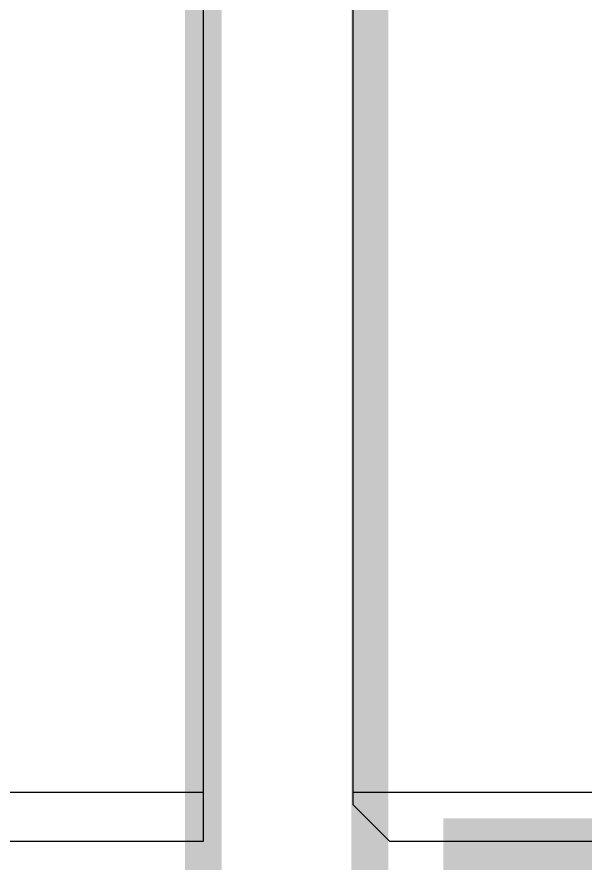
# Model space of a CAD drawing. Header units: inches. Extents: x -4 to 5258, y -4 to 5281.
# Drawn here: x 100.558 to 102.521, y 83.386 to 86.311 of the extents above; entities that cross this region are included whole.
import ezdxf

# ---------------------------------------------------------------- set-up
doc = ezdxf.new("R2010")
doc.units = ezdxf.units.IN
for name, color, linetype in [('Layer 2', 76, 'Continuous'), ('Top Layer', 1, 'Continuous'), ('Top Overlay', 2, 'Continuous')]:
    doc.layers.add(name, color=color, linetype=linetype)

# ---------------------------------------------------------------- blocks, each defined once
blk = doc.blocks.new('SOIC_8_7')
at = {"layer": 'Top Overlay'}
blk.add_hatch(color=2, dxfattribs=at).paths.add_polyline_path([(-1.8268, 1.5748), (-1.4966, 1.5748), (-1.4966, 2.2352), (-1.8268, 2.2352)])
blk.add_lwpolyline([(1.9906, 2.4892, 0.127, 0.127, 0), (-1.9906, 2.4892, 0.127, 0.127, 0)], format="xyseb", dxfattribs=at)
blk = doc.blocks.new('SOIC_8_9')
at = {"layer": 'Top Overlay'}
blk.add_lwpolyline([(-1.9906, -2.4892, 0.127, 0.127, 0), (1.9906, -2.4892, 0.127, 0.127, 0)], format="xyseb", dxfattribs=at)

msp = doc.modelspace()

# ---------------------------------------------------------------- linework, layer by layer
at = {"layer": 'Layer 2'}
for p, q in [((101.202, 96.3235), (101.202, 83.4604)), ((101.7199, 83.5874), (101.7199, 96.3235)), ((101.8469, 83.4604), (101.7199, 83.5874)), ((101.202, 83.4604), (96.5078, 83.4604)), ((104.1948, 83.4604), (101.8469, 83.4604))]:
    msp.add_line(p, q, dxfattribs=at)
at = {"layer": 'Top Layer'}
for p, q in [((101.202, 96.3235), (101.202, 83.63)), ((101.7199, 83.63), (101.7199, 96.3235)), ((101.202, 83.63), (97.5238, 83.63)), ((104.1948, 83.63), (101.7199, 83.63))]:
    msp.add_line(p, q, dxfattribs=at)

# ---------------------------------------------------------------- block references
at = {"rotation": 90}
for name, p in [('SOIC_8_9', (98.7128, 85.037)), ('SOIC_8_7', (104.2669, 85.037))]:
    msp.add_blockref(name, p, dxfattribs=at)

doc.saveas('drawing.dxf')
